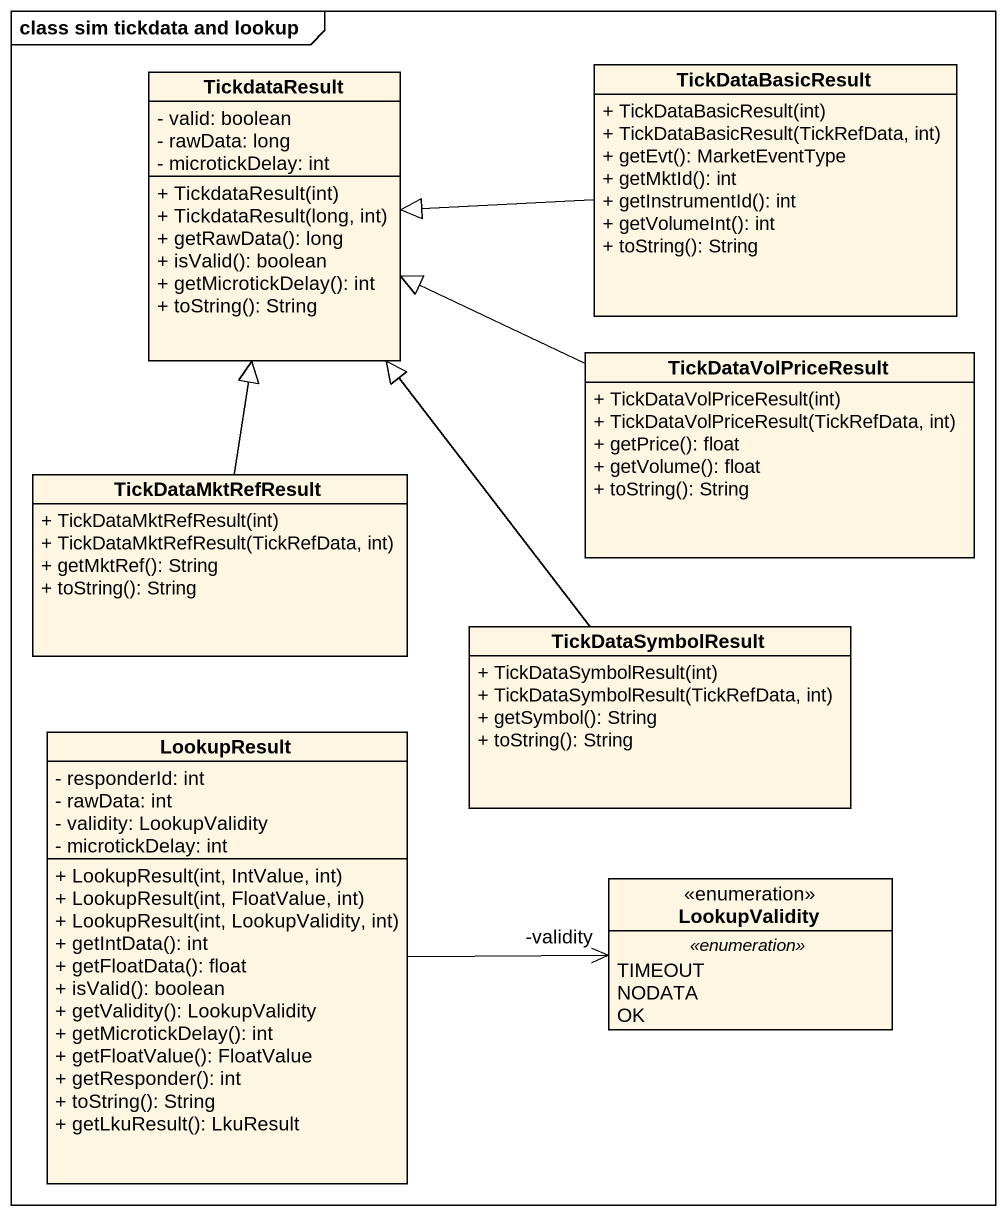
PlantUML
@startuml
mainframe class sim tickdata and lookup
hide circle
hide empty members
skinparam classAttributeIconSize 0
class TickdataResult {
  - valid: boolean
  - rawData: long
  - microtickDelay: int
  + TickdataResult(int)
  + TickdataResult(long, int)
  + getRawData(): long
  + isValid(): boolean
  + getMicrotickDelay(): int
  + toString(): String
}
class TickDataBasicResult {
  + TickDataBasicResult(int)
  + TickDataBasicResult(TickRefData, int)
  + getEvt(): MarketEventType
  + getMktId(): int
  + getInstrumentId(): int
  + getVolumeInt(): int
  + toString(): String
}
class TickDataVolPriceResult {
  + TickDataVolPriceResult(int)
  + TickDataVolPriceResult(TickRefData, int)
  + getPrice(): float
  + getVolume(): float
  + toString(): String
}
class TickDataMktRefResult {
  + TickDataMktRefResult(int)
  + TickDataMktRefResult(TickRefData, int)
  + getMktRef(): String
  + toString(): String
}
class TickDataSymbolResult {
  + TickDataSymbolResult(int)
  + TickDataSymbolResult(TickRefData, int)
  + getSymbol(): String
  + toString(): String
}
class LookupResult {
  - responderId: int
  - rawData: int
  - validity: LookupValidity
  - microtickDelay: int
  + LookupResult(int, IntValue, int)
  + LookupResult(int, FloatValue, int)
  + LookupResult(int, LookupValidity, int)
  + getIntData(): int
  + getFloatData(): float
  + isValid(): boolean
  + getValidity(): LookupValidity
  + getMicrotickDelay(): int
  + getFloatValue(): FloatValue
  + getResponder(): int
  + toString(): String
  + getLkuResult(): LkuResult
}
enum LookupValidity {
  .. <<enumeration>> ..
  TIMEOUT
  NODATA
  OK
}
TickDataBasicResult -left-|> TickdataResult
TickDataVolPriceResult -left-|> TickdataResult
TickDataMktRefResult -up-|> TickdataResult
TickDataSymbolResult -up-|> TickdataResult
LookupResult -right-> "-validity" LookupValidity
@enduml
